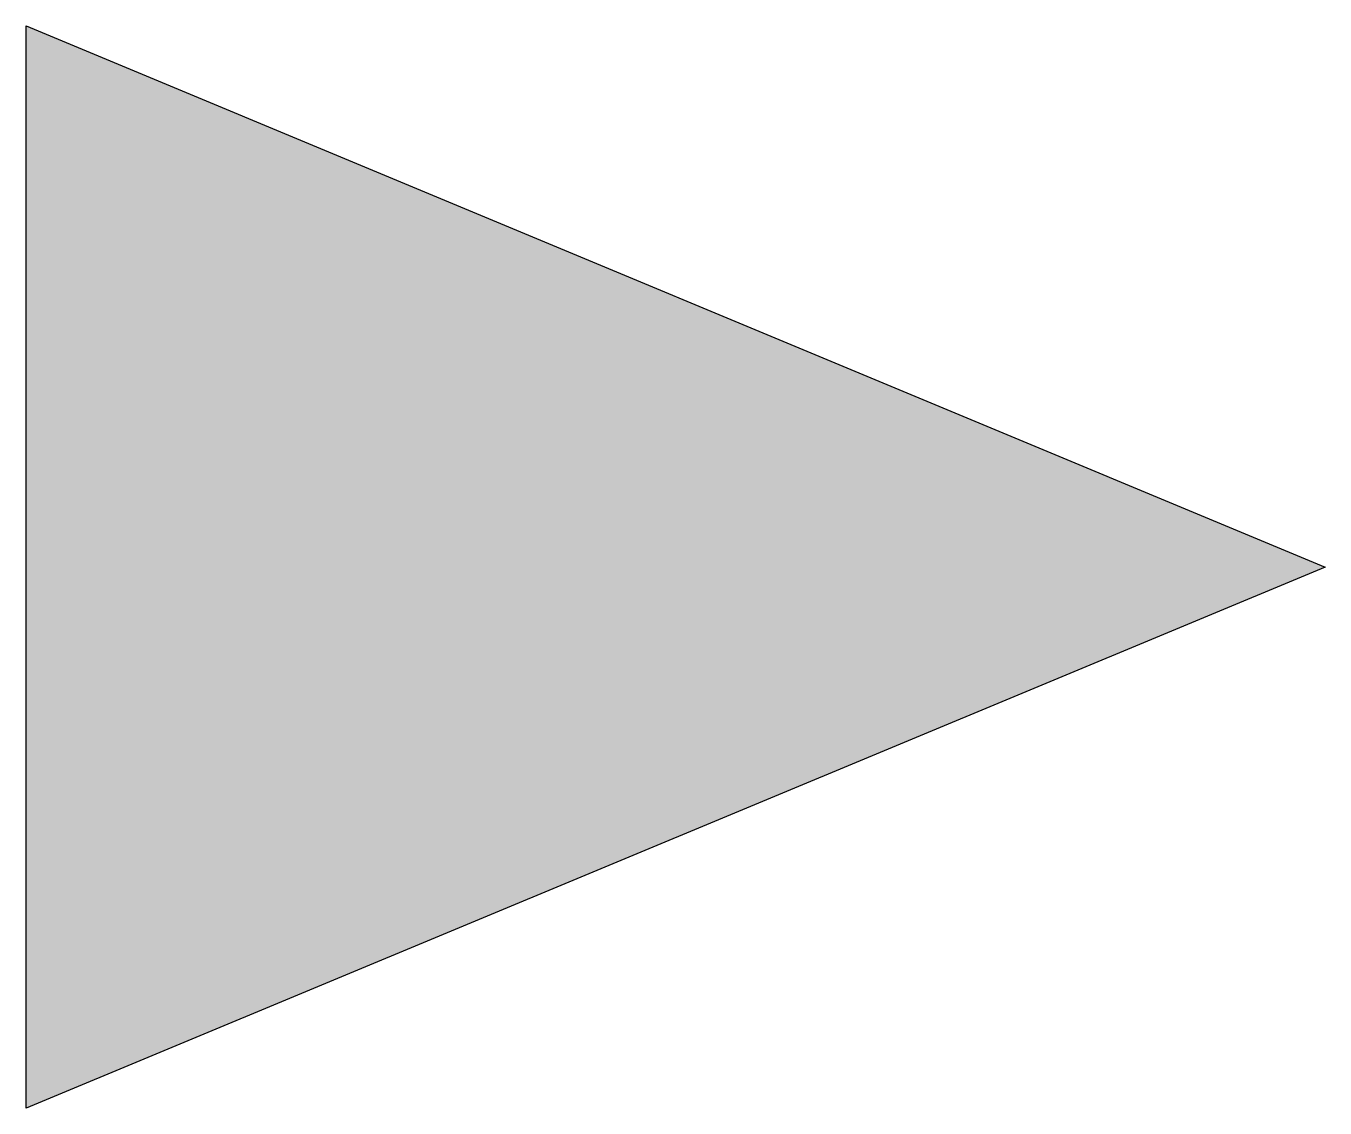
# Model space of a CAD drawing. Extents: x -0.71 to 1.25, y -0.82 to 0.82.
import ezdxf

# ---------------------------------------------------------------- set-up
doc = ezdxf.new("R2010")
doc.units = 0
doc.header["$LTSCALE"] = 0.01
doc.header["$MEASUREMENT"] = 0
doc.layers.get('0').update_dxf_attribs({"lineweight": 20})

msp = doc.modelspace()

# ---------------------------------------------------------------- hatches: boundary and pattern name
at = {"linetype": 'ByBlock', "lineweight": -2}
h = msp.add_hatch(color=0, dxfattribs=at)
h.dxf.hatch_style = 1
h.paths.add_polyline_path([(-0.7067, 0.8155), (1.2503, 0), (-0.7067, -0.8154)])

# ---------------------------------------------------------------- linework, layer by layer
at = {"color": 0, "linetype": 'ByBlock', "lineweight": -2}
msp.add_lwpolyline([(-0.7067, 0.8155), (1.2503, 0), (-0.7067, -0.8154)], close=True, dxfattribs=at)

doc.saveas('drawing.dxf')
